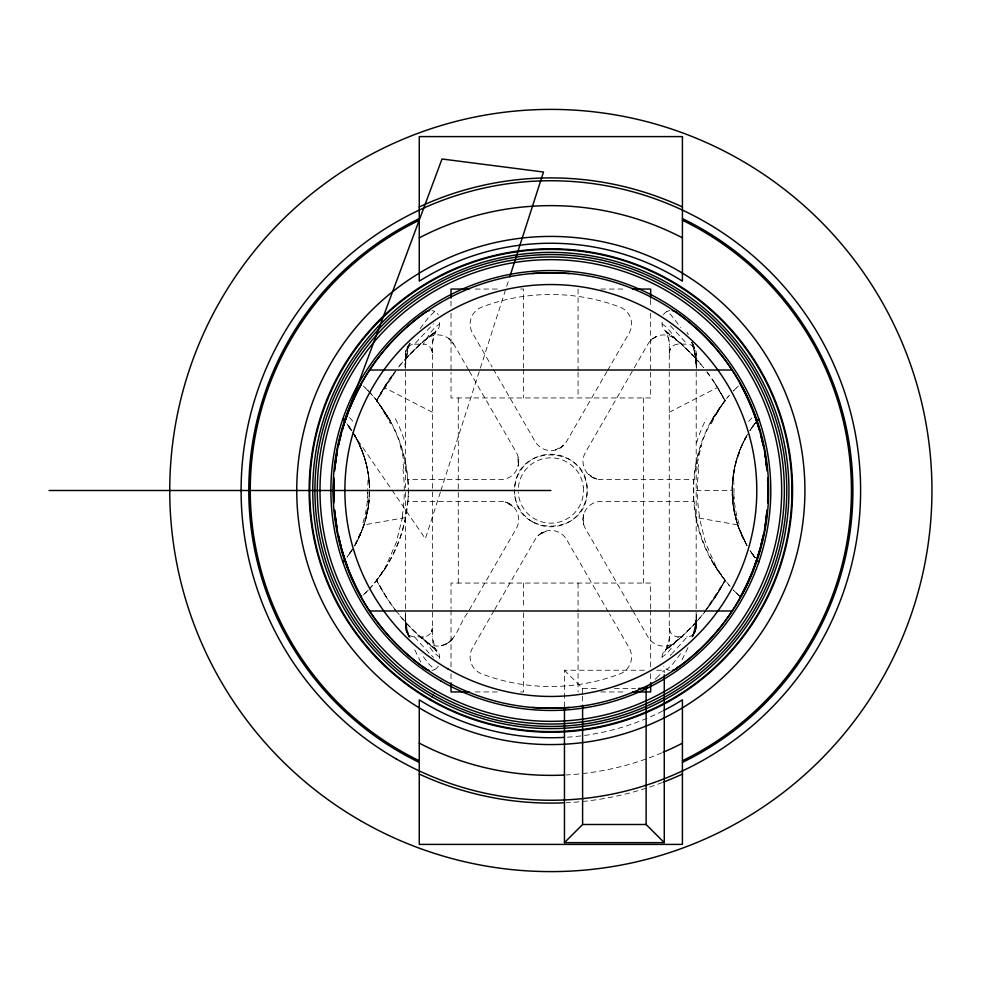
<?xml version="1.0" encoding="UTF-8"?>
<svg xmlns="http://www.w3.org/2000/svg" width="981" height="981" viewBox="0 0 981 981"><rect width="100%" height="100%" fill="white"/><g stroke="black" fill="none" stroke-linecap="round" stroke-linejoin="round"><path stroke-width="0.74" stroke-dasharray="4.91 3.68" d="M432.413 367.998L432.413 353.246A9.025 9.025 0 0 0 423.436 344.135C427.63 336.839 432.18 328.377 439.598 324.037L439.598 320.149M410.083 343.375L408.096 346.833A9.123 9.123 0 0 0 405.472 353.246L405.337 368.549M408.329 491.849C408.035 521.978 397.992 551.947 379.892 576.055L369.359 588.968M369.506 491.971L368.733 503.707M405.386 367.188L405.545 360.199L405.239 367.348M669.263 371.689L669.263 627.754A9.025 9.025 0 0 0 678.251 636.865C674.033 644.149 669.533 652.659 662.077 656.963L662.077 660.851M407.924 501.389C410.524 467.103 400.407 432.032 379.647 404.589L389.96 420.861M718.031 410.929L711.716 420.861L722.041 404.589C684.027 453.492 683.769 527.067 721.795 576.055L731.385 587.926M369.481 491.947L369.199 499.145L365.288 520.776M662.089 656.963A9.099 9.099 0 0 1 665.817 649.594L666.516 649.336C670.035 642.972 669.778 634.83 669.263 627.754M405.276 367.286L407.63 347.311L409.764 342.308M439.598 324.037A9.099 9.099 0 0 1 435.871 331.406L433.994 333.614L432.817 338.788L432.413 353.246M669.263 367.998L669.324 342.86L668.159 335.11L665.817 331.406A9.099 9.099 0 0 1 662.089 324.037L662.077 320.149M693.763 479.611L693.763 501.389M736.302 460.592L732.415 482.848L732.954 503.707M732.623 480.322L732.488 499.145L736.4 520.776M405.815 358.31L405.03 366.906L407.385 349.506L409.813 342.455L404.883 364.442L407.385 349.506L409.972 342.896M514.694 487.238C517.821 441.009 590.194 445.95 587.104 492.119C586.209 537.416 515.479 537.416 514.584 492.119M669.459 636.326L668.883 641.133L665.707 650.17L679.796 638.423L692.378 626.319M432.363 342.86L435.969 330.855L420.076 344.208L406.588 357.918L420.395 343.914L435.871 331.406A195.256 195.256 0 0 0 398.053 367.593M733.212 475.295L734.021 470.328M669.398 353.025L670.035 349.064L669.496 352.387M402.676 516.509L396.116 542.898L385.852 566.233M405.619 351.59L408.893 344.024M696.069 629.41L692.709 637.123M355.024 545.044L363.657 525.963L368.133 507.999M746.615 436.03C737.16 452.523 732.243 471.518 732.145 490.5A109.541 109.541 0 0 0 746.933 545.546L737.675 524.896L696.216 517.588M692.733 636.816L696.363 620.078L692.733 636.816L696.167 626.454L691.531 637.724M366.305 516.975L367.335 512.34M735.051 465.423L741.501 446.134L746.848 435.638M735.713 462.799L733.285 474.779A183.116 183.116 0 0 1 733.285 506.221L738.264 526.613L746.664 545.044M359.99 535.283L365.14 521.23L368.402 506.221A183.116 183.116 0 0 1 368.402 474.779L365.974 462.799M737.001 458.213L739.404 451.223M440.371 492.217L425.374 538.777L347.09 424.614M440.837 490.758L509.286 278.273M405.472 517.588L364.012 524.896L363.105 527.545M364.025 524.835L355.907 543.462L362.627 528.857M735.382 464.025L741.501 446.134L745.474 438.078M408.096 346.833A8.939 8.939 0 0 1 414.448 344.172L433.467 323.755M696.216 371.836L696.154 628.183L696.387 615.651L695.002 631.335L696.4 617.576L693.984 633.836L696.154 628.183L696.326 614.413L696.216 627.754A9.123 9.123 0 0 1 693.592 634.167L692.721 635.835M693.579 634.167A8.939 8.939 0 0 1 687.24 636.828L672.414 653.297M739.846 450.083L741.746 445.595M407.63 347.311L408.77 344.699M687.963 647.632L680.924 662.065M711.323 423.669L716.179 414.141M360.186 534.866L355.87 543.56M742.409 444.172L743.242 442.419M386.44 383.792L376.508 400.922L379.009 396.373M715.247 597.208L725.143 580.127A143.177 143.177 0 0 1 694.217 501.389L601.132 501.389A18.149 18.149 0 0 0 585.424 528.612L632.353 609.912M432.413 371.689L432.413 627.754L431.652 631.96L432.29 627.987L432.829 642.408L434.007 647.472L435.871 649.594A9.099 9.099 0 0 1 439.598 656.963L439.598 660.851M369.359 392.032L376.729 400.493L390.291 420.677L376.79 400.567L380.996 392.694L395.588 371.358M379.451 395.539L384.135 387.47A195.256 195.256 0 0 1 394.46 372.24M664.664 652.046L666.97 647.938M355.122 544.896L354.46 546.037M745.818 437.44L747.767 434.043M467.373 613.297C459.01 623.769 456.423 642.58 441.205 645.792L448.415 642.776L453.676 637.012A18.149 18.149 0 0 1 426.441 641.966A196.004 196.004 0 0 1 398.176 613.407M469.323 609.912L516.264 528.612A18.149 18.149 0 0 0 500.555 501.389L407.495 501.389A143.177 143.177 0 0 1 376.532 580.09M606.981 371.492L566.564 441.499A18.149 18.149 0 0 1 535.123 441.499L493.406 369.236M607.631 370.364L629.14 333.099A18.149 18.149 0 0 0 619.808 307.041A196.004 196.004 0 0 0 481.867 307.041A18.149 18.149 0 0 0 472.535 333.099L492.094 366.98M494.056 610.636L472.535 647.901A18.149 18.149 0 0 0 481.867 673.959A196.004 196.004 0 0 0 619.808 673.959A18.149 18.149 0 0 0 629.14 647.901L609.581 614.02M494.706 609.508L535.123 539.501A18.149 18.149 0 0 1 566.564 539.501L608.281 611.764M632.353 371.088L585.424 452.388A18.149 18.149 0 0 0 601.132 479.611L694.192 479.611A143.177 143.177 0 0 1 725.155 400.91L725.008 400.604M634.315 367.703L648 343.988A18.149 18.149 0 0 1 675.235 339.034A196.004 196.004 0 0 1 703.512 367.593A195.256 195.256 0 0 0 665.694 331.394M383.51 570.329L379.892 576.055M718.509 410.119L722.041 404.589M352.044 549.949L347.85 555.994M379.12 403.829L376.79 400.567L397.342 368.856M704.333 612.144L724.959 580.507M363.35 594.976A142.22 142.22 0 0 0 376.79 580.421L389.052 561.635M352.4 549.397L348.905 554.572M350.254 552.634L351.247 551.15M376.79 580.433L383.166 571.065M706.087 609.642L720.692 588.306L725.167 580.078A196.004 196.004 0 0 1 706.443 609.679M722.556 403.829L728.564 396.177M420.101 328.61L429.077 316.765L434.767 311.541A9.087 9.087 0 0 1 438.299 314.876M680.618 653.738L672.512 664.37L666.921 669.459A9.087 9.087 0 0 1 663.389 666.111M348.721 554.805L347.016 557.11M753.249 425.803L755.272 423.13M347.679 556.227L347.176 556.901M755.407 422.97L749.827 430.769A109.749 109.749 0 0 1 755.689 422.578M368.353 589.998L361.278 596.889M736.29 387.986L733.334 391.002A142.22 142.22 0 0 1 738.337 386.024M655.198 679.318L656.081 678.435M656.448 678.055L664.272 670.244L664.272 673.297M670.207 655.431L671.678 654.008M679.441 638.717L665.817 649.594A195.427 195.427 0 0 0 724.873 580.421L711.397 560.323L724.898 580.433A142.22 142.22 0 0 0 729.496 585.878M669.263 412.253L717.552 387.47L724.898 400.567L711.397 420.677L724.898 400.567A142.22 142.22 0 0 1 729.496 395.122M475.221 289.052L500.935 289.052M520.592 289.052L523.621 289.052L523.621 367.703M600.752 289.052L626.454 289.052M414.448 344.172L423.436 344.172M669.3 353.246A9.025 9.025 0 0 1 678.251 344.135L687.24 344.172A8.939 8.939 0 0 1 693.579 346.833A9.123 9.123 0 0 1 696.216 353.246L696.338 368.549M696.216 490.5L732.145 490.5A109.541 109.541 0 0 1 746.933 435.454M405.472 492.192L405.472 627.754L405.3 615.651L405.938 629.41L405.288 617.576L407.691 633.836L405.325 620.078L408.954 636.816L405.521 628.183L405.361 614.413L405.472 627.754A9.123 9.123 0 0 0 408.096 634.167A8.939 8.939 0 0 0 414.448 636.828L423.436 636.828A9.025 9.025 0 0 0 432.388 627.754M678.251 636.828L687.24 636.828M564.455 706.86L564.455 670.244L647.632 670.244M656.706 670.244L664.272 670.244M564.455 670.244L582.604 688.392L599.232 688.392M614.364 688.392L635.529 688.392M475.221 691.948L500.935 691.948M520.592 691.948L523.621 691.948L523.621 610.28M600.752 691.948L626.454 691.948M439.598 656.963C432.155 652.647 427.618 644.137 423.436 636.828M662.077 324.037C669.496 328.39 674.082 336.851 678.251 344.172M438.299 666.111A9.087 9.087 0 0 1 434.767 669.471L429.175 664.37L421.07 653.738M663.389 314.876A9.087 9.087 0 0 1 666.908 311.529L670.734 314.607L680.802 327.531M432.413 412.253L384.135 387.47M665.817 331.406L681.292 343.914L695.088 357.918M681.599 344.208L665.719 330.855L668.907 340.064L669.471 344.883M422.247 638.717L409.31 626.319M435.871 649.594L421.867 637.576L434.546 648.6L437.023 652.046L434.718 647.938L435.417 650.011L432.229 636.326M431.481 655.431L433.577 657.368M736.302 593.027L740.397 596.889M670.354 325.717L687.24 344.172M429.273 653.297L414.448 636.828M736.29 593.015L733.334 589.998A142.22 142.22 0 0 0 739.367 595.933M365.398 387.986L368.353 391.002M376.729 400.493L376.79 400.567A142.22 142.22 0 0 0 363.35 386.024M752.954 554.805L755.296 557.919M346.882 423.743L348.439 425.803M754.548 556.938L749.987 550.488M752.783 554.572L749.288 549.397M750.44 551.15L751.434 552.634M379.647 404.589L383.179 410.119M721.795 576.055L718.178 570.329M351.848 430.769L347.544 424.614A109.749 109.749 0 0 1 354.619 545.73M408.096 634.167L410.144 637.724M386.44 597.208L376.508 580.078A196.004 196.004 0 0 0 395.245 609.679M724.959 400.493L715.247 383.792L725.167 400.922A196.004 196.004 0 0 0 706.443 371.321M633.015 611.04L648 637.012A18.149 18.149 0 0 0 675.235 641.966A196.004 196.004 0 0 0 703.512 613.407M468.673 369.96L453.676 343.988L448.415 338.224L453.676 343.988A18.149 18.149 0 0 0 426.441 339.034A196.004 196.004 0 0 0 398.176 367.593M469.323 371.088L516.264 452.388A18.149 18.149 0 0 1 500.555 479.611L407.495 479.611A143.177 143.177 0 0 0 376.532 400.91M354.497 435.024C363.877 451.015 369.077 469.409 369.506 487.949M692.745 345.214L693.592 346.833M353.908 434.043L355.87 437.44M354.828 435.638L360.861 447.753L365.447 460.862M434.718 647.938L435.969 650.17M385.508 414.141L390.352 423.669M715.823 566.233L705.56 542.898L698.999 516.509M420.751 662.065L413.724 647.632M692.794 344.024L696.069 351.59M376.508 580.078L376.692 580.421A195.427 195.427 0 0 0 435.723 649.606M408.979 637.123L405.619 629.41M741.501 534.866L745.818 543.56L737.675 524.896M687.007 332.154L688.257 334.693M356.213 438.078L363.657 455.037L366.624 465.423M358.396 442.308C364.76 456.57 369.31 471.898 369.42 487.618M741.71 535.283L738.031 525.963L734.34 512.34M692.917 344.699L694.045 347.311L696.657 366.906L694.303 349.506L691.875 342.455M691.924 342.308L694.045 347.311M692.23 344.221L694.303 349.506L696.792 364.442L695.455 355.833L691.752 342.394M409.016 635.811L405.521 626.454L408.954 636.816M365.386 460.592L366.305 464.025M733.555 507.999L735.382 516.975M367.654 470.328L368.476 475.295M432.192 352.387L431.652 349.064L432.29 353.025M369.064 480.322L369.469 487.949M583.364 487.299L583.364 493.701A32.851 32.851 0 0 1 575.038 512.438A31.466 31.466 0 0 1 571.58 515.761A33.023 33.023 0 0 1 552.438 523.131A31.331 31.331 0 0 1 547.643 523.02A33.084 33.084 0 0 1 528.894 514.706A31.331 31.331 0 0 1 525.583 511.236A32.986 32.986 0 0 1 518.226 492.094M407.924 479.611L408.317 487.802M695.872 358.31L696.412 367.286M696.449 367.348L696.142 360.199L696.302 367.188M696.216 353.246L696.216 370.401M650.661 299.646L650.661 307.2M650.661 313.258L650.661 370.72M650.661 372.24L650.661 397.943L451.027 397.943L451.027 372.24M650.661 608.76L650.661 583.057L451.027 583.057L451.027 608.76M650.661 610.28L650.661 667.742M650.661 673.8L650.661 679.845M643.401 397.943L643.401 583.057M582.604 688.392L582.604 694.511M582.604 696.032L582.604 703.684M578.067 289.052L578.067 370.72M578.067 372.24L578.067 397.943M578.067 583.057L578.067 611.788M578.067 613.297L578.067 691.948M523.621 369.212L523.621 397.943M523.621 583.057L523.621 608.76M458.286 397.943L458.286 583.057M451.027 301.155L451.027 307.2M451.027 313.258L451.027 370.72M451.027 610.28L451.027 667.742M451.027 673.8L451.027 679.845M405.472 353.246L405.472 370.401M405.472 371.836L405.472 487.643M754.965 557.478A109.749 109.749 0 0 1 750.036 550.549M747.068 545.73A109.749 109.749 0 0 1 746.553 436.153M351.639 550.549A109.749 109.749 0 0 1 346.722 557.478M376.508 400.922A196.004 196.004 0 0 1 395.245 371.321M755.162 557.784A109.541 109.541 0 0 1 750.833 551.788M750.833 429.212A109.541 109.541 0 0 1 755.162 423.216M739.147 524.112A89.026 68.511 88.7 0 1 733.763 490.5M748.626 421.548A57.707 25.187 -72.6 0 1 752.231 417.526M752.697 426.183A39.277 12.066 -67.4 0 1 753.261 425.423M707.08 372.24A195.256 195.256 0 0 1 717.405 387.47M718.018 570.954A81.631 31.919 73.8 0 1 715.64 566.834M699.49 516.386A133.171 103.961 89.6 0 1 698.423 508.514A130.399 103.103 89.8 0 1 698.705 469.617M697.81 469.433A133.367 105.335 90 0 1 698.595 464.087M697.417 463.755A127.481 98.174 -89.5 0 1 701.525 445.546M696.559 442.836A118.076 87.321 -88.3 0 1 706.246 418.887M716.314 414.607A77.99 28.633 -72.6 0 1 718.607 410.61M669.778 670.391A8.915 8.915 0 0 1 666.921 669.459M666.921 311.541A8.915 8.915 0 0 1 669.778 310.609M369.506 491.922A109.541 109.541 0 0 1 348.01 555.81M367.875 492.67A89.026 68.511 -88.7 0 1 362.541 524.112M349.457 417.526A57.707 25.187 72.6 0 1 353.05 421.548M348.427 425.423A39.277 12.066 67.4 0 1 348.991 426.183M348.01 425.19A109.541 109.541 0 0 1 369.432 486.22M386.048 566.834A81.631 31.919 -73.8 0 1 383.669 570.954M402.198 516.386A133.171 103.961 -89.6 0 0 403.265 508.514A130.399 103.103 -89.8 0 0 402.983 469.617M403.093 464.087A133.367 105.335 -90 0 1 403.878 469.433M400.162 445.546A127.481 98.174 89.5 0 1 404.27 463.755M395.441 418.887A118.076 87.321 88.3 0 1 405.128 442.836M383.068 410.61A77.99 28.633 72.6 0 1 385.374 414.607M434.767 669.459A8.915 8.915 0 0 1 431.91 670.391M431.898 310.609A8.915 8.915 0 0 1 434.767 311.541M576.092 469.641A32.851 32.851 0 0 1 583.339 487.165M518.348 487.312A32.986 32.986 0 0 1 526.638 468.562A31.331 31.331 0 0 1 530.108 465.239A33.084 33.084 0 0 1 549.25 457.869A31.331 31.331 0 0 1 554.044 457.98A33.023 33.023 0 0 1 572.769 466.306A31.466 31.466 0 0 1 576.105 469.764M662.347 782.531A312.596 312.596 0 0 1 566.086 802.728M662.604 711.053A247.249 247.249 0 0 1 567.19 737.209M661.795 752.868A284.858 284.858 0 0 1 566.037 774.953M518.691 461.462L518.054 466.245L518.054 456.68L518.691 461.462M583.634 514.755L582.984 519.538L583.634 524.308L583.634 514.755M653.272 338.224L650.293 340.848L656.755 336.299L653.272 338.224M563.732 445.202L559.918 448.145L555.454 449.972L563.732 445.202M541.77 532.855L537.956 535.798L546.221 531.028L541.77 532.855M596.522 479.01L592.058 477.183L588.244 474.24L596.522 479.01M509.617 503.817L505.166 501.99L513.443 506.76L509.617 503.817M669.9 631.09L669.398 627.987L670.035 631.96L669.9 631.09M532.695 521.929A36.297 36.297 0 0 0 587.141 490.5A36.297 36.297 0 0 0 532.695 459.071A36.297 36.297 0 0 0 532.695 521.929"/><path stroke-width="1.47" d="M509.752 276.814L543.499 172.031L442.014 158.996L344.503 420.849M678.055 666.957L676.216 668.846A8.915 8.915 0 0 1 672.279 670.403M334.496 510.292A219.744 219.744 0 0 0 344.834 559.869L344.969 559.697A219.585 219.585 0 0 1 342.259 550.93M342.896 562.174L344.969 559.697A218.702 218.702 0 0 0 348.341 569.152M564.455 708.38L564.455 842.642L664.272 842.642L646.123 824.494L646.123 688.392L647.632 686.872M649.9 684.603L651.286 683.217M564.455 842.642L582.604 824.494L582.604 705.216M532.033 273.54L550.476 272.73L569.654 273.54M569.654 707.46L550.844 708.27L532.033 707.46M469.176 289.052L451.027 289.052L451.027 298.126M632.512 289.052L650.661 289.052L650.661 298.126M369.432 370.009L732.243 370.009M49.05 490.5L550.844 490.5M369.432 610.991L732.243 610.991M638.557 688.392L646.123 688.392M469.176 691.948L451.027 691.948L451.027 682.874M632.512 691.948L650.661 691.948L650.661 682.874M582.604 824.494L646.123 824.494M758.791 562.174L756.719 559.697A219.585 219.585 0 0 0 759.417 550.93M753.334 569.152A218.702 218.702 0 0 0 756.719 559.697L756.854 559.869A219.744 219.744 0 0 0 767.191 510.292M423.633 666.957L425.46 668.846A8.915 8.915 0 0 0 429.408 670.403M664.272 674.818L664.272 842.642M682.42 218.604A302.062 302.062 0 0 1 682.42 762.396M419.267 762.396A302.062 302.062 0 0 1 419.267 218.604M682.42 220.247A300.578 300.578 0 0 1 682.42 760.753M419.267 760.753A300.578 300.578 0 0 1 419.267 220.247M767.62 479.292A219.585 219.585 0 0 1 767.62 501.708M766.872 511.665A219.585 219.585 0 0 1 765.867 520.298M765.229 524.651A219.585 219.585 0 0 1 764.751 527.557M763.377 534.841A219.585 219.585 0 0 1 760.631 546.54M759.417 430.07A219.585 219.585 0 0 0 756.707 421.303A218.702 218.702 0 0 0 753.334 411.848M760.631 434.46A219.585 219.585 0 0 1 763.377 446.159M764.751 453.443A219.585 219.585 0 0 1 765.229 456.349M765.867 460.702A219.585 219.585 0 0 1 766.872 469.335M751.471 573.848A218.702 218.702 0 0 1 740.397 596.889A219.303 219.303 0 0 0 762.936 536.828M751.471 407.152A218.702 218.702 0 0 0 740.397 384.111A219.303 219.303 0 0 1 762.936 444.172M756.792 559.844A217.598 217.598 0 0 1 676.252 668.883M767.706 477.747A219.744 219.744 0 0 1 767.731 502.959M759.539 429.85A219.744 219.744 0 0 0 756.842 421.143L756.743 421.266A217.574 217.574 0 0 0 676.252 312.117M760.741 434.215A219.744 219.744 0 0 1 767.032 469.126M767.645 480.138A219.303 219.303 0 0 1 767.645 500.862M767.019 510.046A219.303 219.303 0 0 1 764.763 527.398M764.763 453.602A219.303 219.303 0 0 1 767.019 470.954M672.279 310.597A8.915 8.915 0 0 1 676.216 312.154M341.057 546.54A219.585 219.585 0 0 1 338.31 534.841M336.937 527.557A219.585 219.585 0 0 1 336.458 524.651M335.821 520.298A219.585 219.585 0 0 1 335.441 517.416M333.945 498.875A219.585 219.585 0 0 1 333.945 482.125M335.441 463.584A219.585 219.585 0 0 1 335.821 460.702M336.458 456.349A219.585 219.585 0 0 1 336.937 453.443M338.31 446.159A219.585 219.585 0 0 1 341.057 434.46M342.259 430.07A219.585 219.585 0 0 1 344.969 421.303A218.702 218.702 0 0 1 348.341 411.848M350.205 573.848A218.702 218.702 0 0 0 361.278 596.889A219.303 219.303 0 0 1 338.752 536.828M350.205 407.152A218.702 218.702 0 0 1 361.278 384.111A219.303 219.303 0 0 0 338.752 444.172M425.435 668.883A217.598 217.598 0 0 1 344.883 559.844M333.957 502.959A219.744 219.744 0 0 1 333.981 477.747M334.644 469.126A219.744 219.744 0 0 1 340.934 434.215M342.148 429.85A219.744 219.744 0 0 1 344.846 421.143L344.944 421.266A217.574 217.574 0 0 1 425.435 312.117M336.924 527.398A219.303 219.303 0 0 1 334.668 510.046M334.043 500.862A219.303 219.303 0 0 1 334.043 480.138M334.668 470.954A219.303 219.303 0 0 1 336.924 453.602M425.46 312.154A8.915 8.915 0 0 1 429.408 310.597M682.42 774.058A312.596 312.596 0 0 1 663.708 782.016M563.18 802.85A312.596 312.596 0 0 1 419.267 774.058M419.267 206.942A312.596 312.596 0 0 1 682.42 206.942M663.879 710.403A247.249 247.249 0 0 0 682.42 699.833L682.42 844.408L419.267 844.408L419.267 699.833A247.249 247.249 0 0 0 564.357 737.381M682.42 743.157A284.858 284.858 0 0 1 663.193 752.268M564.516 775.039A284.858 284.858 0 0 1 419.267 743.157M419.267 237.843A284.858 284.858 0 0 1 682.42 237.843M757.602 420.236L756.425 421.671A109.749 109.749 0 0 1 758.791 418.826L757.602 420.236M682.42 136.592L419.267 136.592L419.267 281.167A247.249 247.249 0 0 1 682.42 281.167L682.42 136.592M344.086 420.236L342.896 418.826A109.749 109.749 0 0 1 345.226 421.622L344.086 420.236M440.861 680.986A219.952 219.952 0 0 0 770.796 490.5A219.952 219.952 0 0 0 440.861 300.014A219.952 219.952 0 0 0 440.861 680.986M447.863 668.858A205.949 205.949 0 0 0 756.792 490.5A205.949 205.949 0 0 0 447.863 312.142A205.949 205.949 0 0 0 447.863 668.858M432.879 694.818A235.918 235.918 0 0 0 786.762 490.5A235.918 235.918 0 0 0 432.879 286.182A235.918 235.918 0 0 0 432.879 694.818M423.804 710.538A254.067 254.067 0 0 0 804.91 490.5A254.067 254.067 0 0 0 423.804 270.462A254.067 254.067 0 0 0 423.804 710.538M395.968 758.754A309.763 309.763 0 0 0 860.607 490.5A309.763 309.763 0 0 0 395.968 222.246A309.763 309.763 0 0 0 395.968 758.754M434.08 692.733A233.515 233.515 0 0 0 784.359 490.5A233.515 233.515 0 0 0 434.08 288.267A233.515 233.515 0 0 0 434.08 692.733M429.985 699.833A241.718 241.718 0 0 0 792.562 490.5A241.718 241.718 0 0 0 429.985 281.167A241.718 241.718 0 0 0 429.985 699.833M435.417 690.416A230.842 230.842 0 0 0 781.685 490.5A230.842 230.842 0 0 0 435.417 290.584A230.842 230.842 0 0 0 435.417 690.416M430.291 699.294A241.093 241.093 0 0 0 791.937 490.5A241.093 241.093 0 0 0 430.291 281.706A241.093 241.093 0 0 0 430.291 699.294M431.787 696.706A238.101 238.101 0 0 0 788.945 490.5A238.101 238.101 0 0 0 431.787 284.294A238.101 238.101 0 0 0 431.787 696.706M425.447 668.552A217.77 217.77 0 0 0 767.743 510.071A217.77 217.77 0 0 0 459.341 292.878A217.77 217.77 0 0 0 425.447 668.552M360.285 820.545A381.106 381.106 0 0 0 931.95 490.5A381.106 381.106 0 0 0 360.285 160.455A381.106 381.106 0 0 0 360.285 820.545"/></g></svg>
